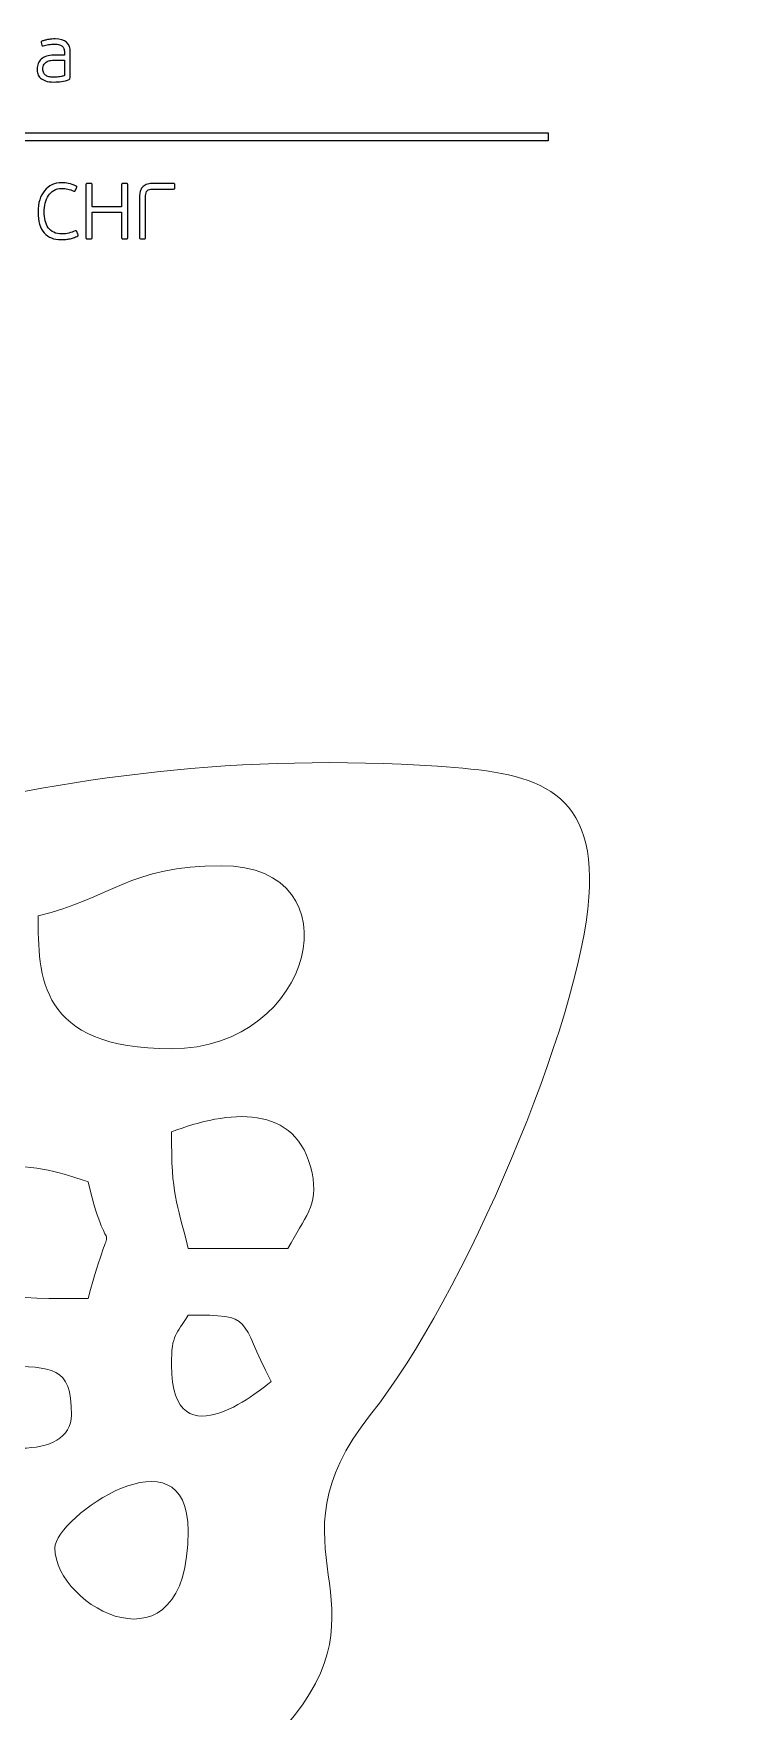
# Model space of a CAD drawing. Header units: centimetres. Extents: x -21.3 to 21.2, y -15.2 to 14.8.
# Drawn here: x 8.678 to 10.711, y -8.526 to -3.653 of the extents above; entities that cross this region are included whole.
import ezdxf

# ---------------------------------------------------------------- set-up
doc = ezdxf.new("R2010")
doc.units = ezdxf.units.CM
doc.header["$MEASUREMENT"] = 0
doc.layers.add('layer 1', color=7, linetype='Continuous')

msp = doc.modelspace()

# ---------------------------------------------------------------- linework, layer by layer
at = {"layer": 'layer 1', "color": 250, "lineweight": 9}
for points, knots in [([(14.7716, -8.06812), (14.83336, -8.10185), (14.85608, -8.17927), (14.82235, -8.24103), (14.82235, -8.24103), (14.80969, -8.2642), (14.79089, -8.28188), (14.76906, -8.29314), (14.76906, -8.29314), (14.78451, -8.32986), (14.80034, -8.37254), (14.81663, -8.4213), (14.81663, -8.4213), (14.8865, -8.63056), (15.03758, -8.85213), (15.16391, -9.03789), (15.16391, -9.03789), (15.29319, -9.22803), (15.51871, -9.10946), (15.64542, -9.22093), (15.64542, -9.22093), (15.68526, -9.22523), (15.79812, -9.23718), (15.64736, -9.06122), (15.64736, -9.06122), (14.58429, -7.82022), (14.99654, -5.11392), (16.07285, -3.90488), (16.07285, -3.90488), (16.23786, -3.71952), (16.1881, -3.84065), (16.38496, -3.65339), (16.38496, -3.65339), (17.22528, -4.11083), (17.65101, -4.78218), (17.82689, -5.66994), (17.82689, -5.66994), (17.89255, -6.0013), (17.94413, -5.87078), (18.18799, -6.16238), (18.18799, -6.16238), (18.45771, -6.48484), (18.86872, -7.60876), (18.42274, -8.20237), (18.42274, -8.20237), (18.88562, -8.14285), (19.57067, -7.54806), (20.6333, -8.49404), (20.6333, -8.49404), (21.19503, -8.99411), (21.01549, -11.22762), (18.33652, -10.73614), (18.33652, -10.73614), (18.33652, -10.73614), (17.76973, -10.62063), (17.76973, -10.62063), (17.76973, -10.62063), (18.05531, -10.87485), (18.38193, -10.97166), (18.31654, -11.19561), (18.31654, -11.19561), (18.14718, -11.34166), (17.88995, -11.22429), (17.65451, -11.04737), (17.65451, -11.04737), (17.62924, -11.31228), (17.65334, -11.18045), (17.86906, -11.45496), (17.86906, -11.45496), (19.6268, -13.69191), (17.43536, -15.17519), (16.44273, -14.29153), (16.44273, -14.29153), (15.68147, -13.61384), (15.87789, -13.58251), (15.65042, -12.70396), (15.65042, -12.70396), (15.40396, -13.15673), (14.95177, -13.26196), (14.52117, -13.35114), (14.52117, -13.35114), (14.29347, -13.39829), (14.15608, -13.43742), (13.91828, -13.41745), (13.91828, -13.41745), (13.2332, -13.35993), (13.58131, -13.11447), (12.98022, -13.33824), (12.98022, -13.33824), (12.41087, -13.5502), (11.24161, -13.36675), (10.81272, -12.98494), (10.81272, -12.98494), (10.25396, -12.48752), (12.23043, -10.3725), (13.53136, -9.97013), (13.53136, -9.97013), (13.53136, -9.97013), (15.16618, -9.84279), (15.16618, -9.84279), (15.16618, -9.84279), (15.1976, -9.84495), (15.32101, -9.84538), (15.20556, -9.7059), (15.20556, -9.7059), (15.12654, -9.61042), (15.13659, -9.5073), (15.01682, -9.46375), (15.01682, -9.46375), (14.73034, -9.34296), (14.34795, -9.41808), (14.11979, -9.4623), (14.11979, -9.4623), (14.11026, -9.46416), (14.10105, -9.46601), (14.09217, -9.46786), (14.09217, -9.46786), (14.09955, -9.4955), (14.09673, -9.52593), (14.08194, -9.55302), (14.08194, -9.55302), (14.05136, -9.609), (13.98119, -9.6296), (13.92521, -9.59902), (13.92521, -9.59902), (13.86922, -9.56844), (13.84863, -9.49827), (13.87921, -9.44229), (13.87921, -9.44229), (13.88871, -9.42489), (13.90202, -9.41092), (13.91756, -9.40083), (13.91756, -9.40083), (13.91756, -9.40083), (13.91816, -9.39743), (13.91816, -9.39743), (13.91816, -9.39743), (13.91816, -9.39743), (13.92755, -9.39503), (13.92755, -9.39503), (13.92755, -9.39503), (13.94387, -9.38662), (13.96204, -9.38217), (13.98048, -9.38213), (13.98048, -9.38213), (14.29734, -9.30824), (14.85221, -9.23494), (15.14414, -9.39385), (15.14414, -9.39385), (15.29672, -9.46346), (15.30007, -9.36719), (15.22201, -9.29785), (15.22201, -9.29785), (15.03008, -9.11917), (14.65484, -8.55089), (14.59835, -8.24041), (14.59835, -8.24041), (14.57863, -8.20374), (14.57724, -8.15815), (14.59869, -8.11887), (14.59869, -8.11887), (14.63243, -8.05711), (14.70984, -8.03439), (14.7716, -8.06812)], [0, 0, 0, 0, 0.0238095, 0.0238095, 0.0238095, 0.0238095, 0.047619, 0.047619, 0.047619, 0.047619, 0.0714286, 0.0714286, 0.0714286, 0.0714286, 0.0952381, 0.0952381, 0.0952381, 0.0952381, 0.1190476, 0.1190476, 0.1190476, 0.1190476, 0.1428571, 0.1428571, 0.1428571, 0.1428571, 0.1666667, 0.1666667, 0.1666667, 0.1666667, 0.1904762, 0.1904762, 0.1904762, 0.1904762, 0.2142857, 0.2142857, 0.2142857, 0.2142857, 0.2380952, 0.2380952, 0.2380952, 0.2380952, 0.2619048, 0.2619048, 0.2619048, 0.2619048, 0.2857143, 0.2857143, 0.2857143, 0.2857143, 0.3095238, 0.3095238, 0.3095238, 0.3095238, 0.3333333, 0.3333333, 0.3333333, 0.3333333, 0.3571429, 0.3571429, 0.3571429, 0.3571429, 0.3809524, 0.3809524, 0.3809524, 0.3809524, 0.4047619, 0.4047619, 0.4047619, 0.4047619, 0.4285714, 0.4285714, 0.4285714, 0.4285714, 0.452381, 0.452381, 0.452381, 0.452381, 0.4761905, 0.4761905, 0.4761905, 0.4761905, 0.5, 0.5, 0.5, 0.5, 0.5238095, 0.5238095, 0.5238095, 0.5238095, 0.547619, 0.547619, 0.547619, 0.547619, 0.5714286, 0.5714286, 0.5714286, 0.5714286, 0.5952381, 0.5952381, 0.5952381, 0.5952381, 0.6190476, 0.6190476, 0.6190476, 0.6190476, 0.6428571, 0.6428571, 0.6428571, 0.6428571, 0.6666667, 0.6666667, 0.6666667, 0.6666667, 0.6904762, 0.6904762, 0.6904762, 0.6904762, 0.7142857, 0.7142857, 0.7142857, 0.7142857, 0.7380952, 0.7380952, 0.7380952, 0.7380952, 0.7619048, 0.7619048, 0.7619048, 0.7619048, 0.7857143, 0.7857143, 0.7857143, 0.7857143, 0.8095238, 0.8095238, 0.8095238, 0.8095238, 0.8333333, 0.8333333, 0.8333333, 0.8333333, 0.8571429, 0.8571429, 0.8571429, 0.8571429, 0.8809524, 0.8809524, 0.8809524, 0.8809524, 0.9047619, 0.9047619, 0.9047619, 0.9047619, 0.9285714, 0.9285714, 0.9285714, 0.9285714, 0.952381, 0.952381, 0.952381, 0.952381, 1, 1, 1, 1]), ([(0.63714, -12.24014), (0.89373, -12.55237), (1.12226, -12.35387), (1.31994, -12.08356), (1.31994, -12.08356), (1.97328, -11.19011), (1.78252, -11.4084), (2.41692, -11.45246), (2.41692, -11.45246), (2.67675, -11.47051), (2.8798, -11.83368), (3.71525, -11.19313), (3.71525, -11.19313), (4.4718, -10.61307), (4.67782, -9.99546), (4.82542, -9.88733), (4.82542, -9.88733), (4.80386, -10.14635), (4.74781, -10.44632), (4.87374, -10.70876), (4.87374, -10.70876), (5.04761, -10.58136), (5.15464, -10.22998), (5.21197, -9.98396), (5.21197, -9.98396), (5.21197, -9.98396), (5.24061, -10.05196), (5.24061, -10.05196), (5.24061, -10.05196), (5.24402, -10.06187), (5.24969, -10.07638), (5.25321, -10.08768), (5.25321, -10.08768), (5.25321, -10.08768), (5.33928, -10.48482), (5.33928, -10.48482), (5.33928, -10.48482), (5.3813, -10.63948), (5.4312, -10.77298), (5.48736, -10.91657), (5.48736, -10.91657), (6.11813, -12.52956), (6.70316, -12.16958), (6.95114, -12.25214), (6.95114, -12.25214), (7.1769, -12.32731), (7.11134, -12.35163), (7.43467, -12.35163), (7.43467, -12.35163), (7.48645, -12.54551), (7.43305, -12.34918), (7.50692, -12.52098), (7.50692, -12.52098), (7.53743, -12.59197), (7.55715, -12.64427), (7.57454, -12.69495), (7.57454, -12.69495), (7.7514, -13.21046), (7.74769, -13.97098), (8.35275, -13.65625), (8.35275, -13.65625), (8.44118, -13.52418), (8.52657, -13.43973), (8.48288, -13.1933), (8.48288, -13.1933), (8.41003, -12.78221), (8.08028, -12.34656), (7.72458, -12.15835), (7.72458, -12.15835), (7.96919, -11.69607), (7.94742, -11.98915), (8.18912, -11.753), (8.18912, -11.753), (8.1992, -11.74313), (8.22588, -11.71266), (8.2342, -11.70093), (8.2342, -11.70093), (8.43872, -11.41301), (8.23086, -11.0758), (8.23435, -11.00056), (8.23435, -11.00056), (8.244, -10.79353), (8.45426, -10.87711), (8.2636, -10.26651), (8.2636, -10.26651), (8.1854, -10.01604), (8.08045, -9.84825), (7.91787, -9.69404), (7.91787, -9.69404), (8.57527, -9.69404), (8.31868, -9.58089), (8.4882, -9.39463), (8.4882, -9.39463), (8.62921, -9.23967), (8.8374, -9.38016), (8.98763, -9.0243), (8.98763, -9.0243), (9.09714, -8.76485), (8.9253, -8.88901), (9.13957, -8.74137), (9.13957, -8.74137), (9.26354, -8.65594), (9.28433, -8.71112), (9.40571, -8.57263), (9.40571, -8.57263), (9.72727, -8.20573), (9.33936, -8.0596), (9.65545, -7.66398), (9.65545, -7.66398), (9.92625, -7.32505), (10.26431, -6.52089), (10.28911, -6.16148), (10.28911, -6.16148), (10.31185, -5.83204), (10.1185, -5.79913), (9.84964, -5.78117), (9.84964, -5.78117), (8.72495, -5.70599), (7.74334, -6.04483), (7.10478, -6.46497), (7.10478, -6.46497), (6.91198, -6.59182), (6.79057, -6.71227), (6.62001, -6.84996), (6.62001, -6.84996), (6.24537, -7.15236), (6.10817, -7.33702), (5.83029, -7.75142), (5.83029, -7.75142), (5.73369, -7.89549), (5.60844, -8.16639), (5.50189, -8.24446), (5.50189, -8.24446), (5.50189, -8.00542), (5.54184, -8.03219), (5.57831, -7.982), (5.57831, -7.982), (5.89422, -7.54704), (5.48157, -7.70652), (5.73734, -7.27321), (5.73734, -7.27321), (6.03088, -6.77591), (6.36466, -6.64452), (6.275, -6.55327), (6.275, -6.55327), (6.21591, -6.44223), (6.12112, -6.57337), (5.98395, -6.74541), (5.98395, -6.74541), (5.75071, -7.03795), (5.639, -7.20022), (5.58373, -7.30299), (5.58373, -7.30299), (5.50875, -7.44237), (5.37197, -7.46521), (5.3475, -7.25243), (5.3475, -7.25243), (5.32041, -7.01697), (5.2035, -6.82114), (5.09204, -6.57656), (5.09204, -6.57656), (5.02003, -6.4185), (5.03317, -6.37148), (4.92207, -6.40831), (4.92207, -6.40831), (4.81662, -6.51463), (5.21112, -6.87179), (5.24267, -7.34503), (5.24267, -7.34503), (5.26318, -7.65254), (5.07741, -7.49997), (5.13063, -7.79335), (5.13063, -7.79335), (5.14698, -7.88357), (5.33081, -8.00286), (5.06701, -8.19613), (5.06701, -8.19613), (5.06701, -6.32241), (3.1497, -4.33057), (1.44305, -4.33057), (1.44305, -4.33057), (1.27129, -4.68854), (1.28276, -5.61341), (1.39301, -6.0236), (1.39301, -6.0236), (1.57748, -6.70996), (1.44835, -6.3389), (1.35645, -6.75912), (1.35645, -6.75912), (1.28471, -7.08717), (1.41097, -7.36285), (1.63633, -7.42303), (1.63633, -7.42303), (1.55748, -8.37038), (1.89578, -7.78353), (1.95983, -8.3483), (1.95983, -8.3483), (2.00114, -8.71255), (2.14641, -8.59142), (2.36112, -8.72766), (2.36112, -8.72766), (2.1397, -8.78677), (1.95478, -8.98905), (1.8211, -9.15403), (1.8211, -9.15403), (1.51305, -9.53414), (1.65106, -9.68772), (1.61533, -9.82309), (1.61533, -9.82309), (1.57807, -9.96423), (1.49775, -9.9465), (1.4177, -10.10695), (1.4177, -10.10695), (1.35287, -10.2369), (1.35919, -10.35702), (1.38851, -10.46945), (1.38851, -10.46945), (1.51324, -10.94783), (1.68465, -10.51657), (1.68465, -11.09532), (1.68465, -11.09532), (1.31043, -11.1825), (0.92485, -11.46577), (0.73702, -11.74224), (0.73702, -11.74224), (0.65375, -11.92929), (0.50293, -12.06819), (0.63714, -12.24014)], [0, 0, 0, 0, 0.0172414, 0.0172414, 0.0172414, 0.0172414, 0.0344828, 0.0344828, 0.0344828, 0.0344828, 0.0517241, 0.0517241, 0.0517241, 0.0517241, 0.0689655, 0.0689655, 0.0689655, 0.0689655, 0.0862069, 0.0862069, 0.0862069, 0.0862069, 0.1034483, 0.1034483, 0.1034483, 0.1034483, 0.1206897, 0.1206897, 0.1206897, 0.1206897, 0.137931, 0.137931, 0.137931, 0.137931, 0.1551724, 0.1551724, 0.1551724, 0.1551724, 0.1724138, 0.1724138, 0.1724138, 0.1724138, 0.1896552, 0.1896552, 0.1896552, 0.1896552, 0.2068966, 0.2068966, 0.2068966, 0.2068966, 0.2241379, 0.2241379, 0.2241379, 0.2241379, 0.2413793, 0.2413793, 0.2413793, 0.2413793, 0.2586207, 0.2586207, 0.2586207, 0.2586207, 0.2758621, 0.2758621, 0.2758621, 0.2758621, 0.2931034, 0.2931034, 0.2931034, 0.2931034, 0.3103448, 0.3103448, 0.3103448, 0.3103448, 0.3275862, 0.3275862, 0.3275862, 0.3275862, 0.3448276, 0.3448276, 0.3448276, 0.3448276, 0.362069, 0.362069, 0.362069, 0.362069, 0.3793103, 0.3793103, 0.3793103, 0.3793103, 0.3965517, 0.3965517, 0.3965517, 0.3965517, 0.4137931, 0.4137931, 0.4137931, 0.4137931, 0.4310345, 0.4310345, 0.4310345, 0.4310345, 0.4482759, 0.4482759, 0.4482759, 0.4482759, 0.4655172, 0.4655172, 0.4655172, 0.4655172, 0.4827586, 0.4827586, 0.4827586, 0.4827586, 0.5, 0.5, 0.5, 0.5, 0.5172414, 0.5172414, 0.5172414, 0.5172414, 0.5344828, 0.5344828, 0.5344828, 0.5344828, 0.5517241, 0.5517241, 0.5517241, 0.5517241, 0.5689655, 0.5689655, 0.5689655, 0.5689655, 0.5862069, 0.5862069, 0.5862069, 0.5862069, 0.6034483, 0.6034483, 0.6034483, 0.6034483, 0.6206897, 0.6206897, 0.6206897, 0.6206897, 0.637931, 0.637931, 0.637931, 0.637931, 0.6551724, 0.6551724, 0.6551724, 0.6551724, 0.6724138, 0.6724138, 0.6724138, 0.6724138, 0.6896552, 0.6896552, 0.6896552, 0.6896552, 0.7068966, 0.7068966, 0.7068966, 0.7068966, 0.7241379, 0.7241379, 0.7241379, 0.7241379, 0.7413793, 0.7413793, 0.7413793, 0.7413793, 0.7586207, 0.7586207, 0.7586207, 0.7586207, 0.7758621, 0.7758621, 0.7758621, 0.7758621, 0.7931034, 0.7931034, 0.7931034, 0.7931034, 0.8103448, 0.8103448, 0.8103448, 0.8103448, 0.8275862, 0.8275862, 0.8275862, 0.8275862, 0.8448276, 0.8448276, 0.8448276, 0.8448276, 0.862069, 0.862069, 0.862069, 0.862069, 0.8793103, 0.8793103, 0.8793103, 0.8793103, 0.8965517, 0.8965517, 0.8965517, 0.8965517, 0.9137931, 0.9137931, 0.9137931, 0.9137931, 0.9310345, 0.9310345, 0.9310345, 0.9310345, 0.9482759, 0.9482759, 0.9482759, 0.9482759, 0.9655172, 0.9655172, 0.9655172, 0.9655172, 1, 1, 1, 1]), ([(8.69098, -6.21504), (8.89933, -6.16649), (8.95567, -6.07007), (9.22249, -6.07007), (9.22249, -6.07007), (9.6192, -6.07007), (9.49372, -6.6016), (9.07754, -6.6016), (9.07754, -6.6016), (8.69134, -6.6016), (8.69098, -6.39065), (8.69098, -6.21504)], [0, 0, 0, 0, 0.25, 0.25, 0.25, 0.25, 0.5, 0.5, 0.5, 0.5, 1, 1, 1, 1]), ([(9.07754, -6.84319), (9.23978, -6.78021), (9.4426, -6.75667), (9.48562, -6.96219), (9.48562, -6.96219), (9.50542, -7.0568), (9.46334, -7.09153), (9.41578, -7.18142), (9.41578, -7.18142), (9.41578, -7.18142), (9.12586, -7.18142), (9.12586, -7.18142), (9.12586, -7.18142), (9.09274, -7.03927), (9.07754, -7.03395), (9.07754, -6.84319)], [0, 0, 0, 0, 0.2, 0.2, 0.2, 0.2, 0.4, 0.4, 0.4, 0.4, 0.6, 0.6, 0.6, 0.6, 1, 1, 1, 1]), ([(8.83594, -6.98815), (8.90005, -7.26338), (8.91386, -7.03259), (8.83594, -7.32639), (8.83594, -7.32639), (8.62539, -7.32639), (8.44939, -7.34084), (8.44939, -7.1331), (8.44939, -7.1331), (8.44939, -6.82681), (8.81293, -6.98264), (8.83594, -6.98815)], [0, 0, 0, 0, 0.25, 0.25, 0.25, 0.25, 0.5, 0.5, 0.5, 0.5, 1, 1, 1, 1]), ([(9.07754, -7.51967), (9.07754, -7.4264), (9.09274, -7.43365), (9.12586, -7.3747), (9.12586, -7.3747), (9.32208, -7.3747), (9.26968, -7.38319), (9.36746, -7.56797), (9.36746, -7.56797), (9.35475, -7.5765), (9.07754, -7.81783), (9.07754, -7.51967)], [0, 0, 0, 0, 0.25, 0.25, 0.25, 0.25, 0.5, 0.5, 0.5, 0.5, 1, 1, 1, 1]), ([(8.78762, -7.66462), (8.78762, -7.73233), (8.72174, -7.76126), (8.64266, -7.76126), (8.64266, -7.76126), (8.50254, -7.76126), (8.57492, -7.60308), (8.59433, -7.51967), (8.59433, -7.51967), (8.73076, -7.53101), (8.78762, -7.51853), (8.78762, -7.66462)], [0, 0, 0, 0, 0.25, 0.25, 0.25, 0.25, 0.5, 0.5, 0.5, 0.5, 1, 1, 1, 1]), ([(8.73931, -8.05118), (8.73931, -7.96193), (9.12586, -7.69414), (9.12586, -8.00285), (9.12586, -8.00285), (9.12586, -8.43462), (8.73931, -8.22354), (8.73931, -8.05118)], [0, 0, 0, 0, 0.3333333, 0.3333333, 0.3333333, 0.3333333, 1, 1, 1, 1])]:
    msp.add_open_spline(points, degree=3, knots=knots, dxfattribs=at)
at = {"layer": 'layer 1', "color": 29}
for points, knots in [([(8.78402, -3.78107), (8.78402, -3.78382), (8.78295, -3.78564), (8.78082, -3.78656), (8.78082, -3.78656), (8.77395, -3.78946), (8.76663, -3.79144), (8.75886, -3.79251), (8.75886, -3.79251), (8.75108, -3.79358), (8.74361, -3.79411), (8.73644, -3.79411), (8.73644, -3.79411), (8.72668, -3.79411), (8.71868, -3.79304), (8.71243, -3.7909), (8.71243, -3.7909), (8.70617, -3.78877), (8.70122, -3.78595), (8.69756, -3.78252), (8.69756, -3.78252), (8.6939, -3.77909), (8.69135, -3.77512), (8.6899, -3.77059), (8.6899, -3.77059), (8.68845, -3.76609), (8.68772, -3.76136), (8.68772, -3.75648), (8.68772, -3.75648), (8.68772, -3.75084), (8.68872, -3.74551), (8.6907, -3.74055), (8.6907, -3.74055), (8.69268, -3.73555), (8.69569, -3.73125), (8.69973, -3.72759), (8.69973, -3.72759), (8.70377, -3.72393), (8.70884, -3.72103), (8.71494, -3.71897), (8.71494, -3.71897), (8.72104, -3.71691), (8.72828, -3.71589), (8.73667, -3.71589), (8.73667, -3.71589), (8.73667, -3.71589), (8.76709, -3.71589), (8.76709, -3.71589), (8.76709, -3.71589), (8.76709, -3.71589), (8.76709, -3.70979), (8.76709, -3.70979), (8.76709, -3.70979), (8.76709, -3.70605), (8.76671, -3.70255), (8.76595, -3.6993), (8.76595, -3.6993), (8.76519, -3.69606), (8.76374, -3.69332), (8.7616, -3.69107), (8.7616, -3.69107), (8.75947, -3.68882), (8.75649, -3.68707), (8.75268, -3.68577), (8.75268, -3.68577), (8.74887, -3.68451), (8.74391, -3.68386), (8.73781, -3.68386), (8.73781, -3.68386), (8.73278, -3.68386), (8.72726, -3.68436), (8.72123, -3.68535), (8.72123, -3.68535), (8.71521, -3.68634), (8.71006, -3.68752), (8.70579, -3.6889), (8.70579, -3.6889), (8.70473, -3.6892), (8.70389, -3.68932), (8.70328, -3.68924), (8.70328, -3.68924), (8.70267, -3.68916), (8.70221, -3.68859), (8.7019, -3.68752), (8.7019, -3.68752), (8.7019, -3.68752), (8.69962, -3.67921), (8.69962, -3.67921), (8.69962, -3.67921), (8.69916, -3.6775), (8.69977, -3.67635), (8.70145, -3.67574), (8.70145, -3.67574), (8.70419, -3.67464), (8.70717, -3.67369), (8.71037, -3.67285), (8.71037, -3.67285), (8.71357, -3.67197), (8.71689, -3.67125), (8.72032, -3.67064), (8.72032, -3.67064), (8.72375, -3.66999), (8.72722, -3.66957), (8.73073, -3.66934), (8.73073, -3.66934), (8.73423, -3.66911), (8.73751, -3.669), (8.74056, -3.669), (8.74056, -3.669), (8.75535, -3.669), (8.76629, -3.67227), (8.77338, -3.67883), (8.77338, -3.67883), (8.78047, -3.68539), (8.78402, -3.695), (8.78402, -3.70765), (8.78402, -3.70765), (8.78402, -3.70765), (8.78402, -3.78107), (8.78402, -3.78107)], [0, 0, 0, 0, 0.0322581, 0.0322581, 0.0322581, 0.0322581, 0.0645161, 0.0645161, 0.0645161, 0.0645161, 0.0967742, 0.0967742, 0.0967742, 0.0967742, 0.1290323, 0.1290323, 0.1290323, 0.1290323, 0.1612903, 0.1612903, 0.1612903, 0.1612903, 0.1935484, 0.1935484, 0.1935484, 0.1935484, 0.2258065, 0.2258065, 0.2258065, 0.2258065, 0.2580645, 0.2580645, 0.2580645, 0.2580645, 0.2903226, 0.2903226, 0.2903226, 0.2903226, 0.3225806, 0.3225806, 0.3225806, 0.3225806, 0.3548387, 0.3548387, 0.3548387, 0.3548387, 0.3870968, 0.3870968, 0.3870968, 0.3870968, 0.4193548, 0.4193548, 0.4193548, 0.4193548, 0.4516129, 0.4516129, 0.4516129, 0.4516129, 0.483871, 0.483871, 0.483871, 0.483871, 0.516129, 0.516129, 0.516129, 0.516129, 0.5483871, 0.5483871, 0.5483871, 0.5483871, 0.5806452, 0.5806452, 0.5806452, 0.5806452, 0.6129032, 0.6129032, 0.6129032, 0.6129032, 0.6451613, 0.6451613, 0.6451613, 0.6451613, 0.6774194, 0.6774194, 0.6774194, 0.6774194, 0.7096774, 0.7096774, 0.7096774, 0.7096774, 0.7419355, 0.7419355, 0.7419355, 0.7419355, 0.7741935, 0.7741935, 0.7741935, 0.7741935, 0.8064516, 0.8064516, 0.8064516, 0.8064516, 0.8387097, 0.8387097, 0.8387097, 0.8387097, 0.8709677, 0.8709677, 0.8709677, 0.8709677, 0.9032258, 0.9032258, 0.9032258, 0.9032258, 0.9354839, 0.9354839, 0.9354839, 0.9354839, 1, 1, 1, 1]), ([(8.76686, -3.73075), (8.76686, -3.73075), (8.73736, -3.73075), (8.73736, -3.73075), (8.73736, -3.73075), (8.73461, -3.73075), (8.73133, -3.73098), (8.72752, -3.73144), (8.72752, -3.73144), (8.72371, -3.7319), (8.72009, -3.733), (8.71666, -3.73479), (8.71666, -3.73479), (8.71323, -3.73655), (8.71033, -3.73914), (8.70797, -3.74257), (8.70797, -3.74257), (8.7056, -3.74604), (8.70442, -3.75073), (8.70442, -3.75671), (8.70442, -3.75671), (8.70442, -3.76132), (8.7053, -3.76514), (8.70705, -3.76819), (8.70705, -3.76819), (8.7088, -3.77127), (8.71117, -3.77371), (8.71414, -3.77554), (8.71414, -3.77554), (8.71712, -3.77741), (8.72051, -3.77867), (8.72432, -3.77936), (8.72432, -3.77936), (8.72813, -3.78004), (8.7321, -3.78038), (8.73621, -3.78038), (8.73621, -3.78038), (8.73758, -3.78038), (8.73945, -3.78031), (8.74182, -3.78015), (8.74182, -3.78015), (8.74418, -3.78), (8.74681, -3.77977), (8.74971, -3.77947), (8.74971, -3.77947), (8.7526, -3.77916), (8.75554, -3.77867), (8.75852, -3.77798), (8.75852, -3.77798), (8.76149, -3.7773), (8.76427, -3.7765), (8.76686, -3.77554), (8.76686, -3.77554), (8.76686, -3.77554), (8.76686, -3.73075), (8.76686, -3.73075)], [0, 0, 0, 0, 0.0666667, 0.0666667, 0.0666667, 0.0666667, 0.1333333, 0.1333333, 0.1333333, 0.1333333, 0.2, 0.2, 0.2, 0.2, 0.2666667, 0.2666667, 0.2666667, 0.2666667, 0.3333333, 0.3333333, 0.3333333, 0.3333333, 0.4, 0.4, 0.4, 0.4, 0.4666667, 0.4666667, 0.4666667, 0.4666667, 0.5333333, 0.5333333, 0.5333333, 0.5333333, 0.6, 0.6, 0.6, 0.6, 0.6666667, 0.6666667, 0.6666667, 0.6666667, 0.7333333, 0.7333333, 0.7333333, 0.7333333, 0.8, 0.8, 0.8, 0.8, 0.8666667, 0.8666667, 0.8666667, 0.8666667, 1, 1, 1, 1]), ([(3.2485, -3.96525), (3.2485, -3.96525), (10.17123, -3.96525), (10.17123, -3.96525), (10.17123, -3.96525), (10.17123, -3.96525), (10.17123, -3.94149), (10.17123, -3.94149), (10.17123, -3.94149), (10.17123, -3.94149), (3.2485, -3.94149), (3.2485, -3.94149), (3.2485, -3.94149), (3.2485, -3.94149), (3.2485, -3.96525), (3.2485, -3.96525)], [0, 0, 0, 0, 0.2, 0.2, 0.2, 0.2, 0.4, 0.4, 0.4, 0.4, 0.6, 0.6, 0.6, 0.6, 1, 1, 1, 1]), ([(8.76043, -4.23528), (8.7673, -4.23528), (8.77385, -4.23447), (8.7801, -4.23287), (8.7801, -4.23287), (8.78635, -4.23127), (8.79238, -4.2291), (8.79817, -4.22635), (8.79817, -4.22635), (8.7997, -4.22575), (8.80076, -4.22567), (8.80137, -4.22612), (8.80137, -4.22612), (8.80198, -4.22658), (8.80244, -4.22719), (8.80275, -4.22795), (8.80275, -4.22795), (8.80275, -4.22795), (8.80641, -4.23596), (8.80641, -4.23596), (8.80641, -4.23596), (8.80717, -4.23748), (8.80744, -4.23855), (8.80721, -4.23916), (8.80721, -4.23916), (8.80698, -4.23977), (8.80641, -4.24038), (8.80549, -4.24099), (8.80549, -4.24099), (8.80168, -4.24328), (8.79767, -4.24511), (8.79348, -4.24648), (8.79348, -4.24648), (8.78929, -4.24785), (8.7851, -4.24896), (8.78091, -4.2498), (8.78091, -4.2498), (8.77671, -4.25064), (8.77259, -4.25117), (8.76855, -4.2514), (8.76855, -4.2514), (8.76451, -4.25163), (8.76081, -4.25174), (8.75746, -4.25174), (8.75746, -4.25174), (8.74694, -4.25174), (8.73756, -4.25014), (8.72933, -4.24694), (8.72933, -4.24694), (8.72109, -4.24374), (8.71408, -4.23886), (8.70828, -4.2323), (8.70828, -4.2323), (8.70249, -4.22575), (8.69807, -4.21743), (8.69502, -4.20737), (8.69502, -4.20737), (8.69197, -4.19731), (8.69044, -4.18533), (8.69044, -4.17146), (8.69044, -4.17146), (8.69044, -4.1585), (8.69208, -4.14679), (8.69536, -4.13635), (8.69536, -4.13635), (8.69864, -4.1259), (8.70329, -4.11702), (8.70931, -4.1097), (8.70931, -4.1097), (8.71533, -4.10238), (8.72254, -4.09674), (8.73093, -4.09278), (8.73093, -4.09278), (8.73931, -4.08881), (8.74861, -4.08683), (8.75883, -4.08683), (8.75883, -4.08683), (8.76539, -4.08683), (8.77217, -4.08744), (8.77919, -4.08866), (8.77919, -4.08866), (8.7862, -4.08988), (8.7936, -4.09247), (8.80137, -4.09644), (8.80137, -4.09644), (8.80214, -4.09674), (8.80267, -4.09724), (8.80298, -4.09793), (8.80298, -4.09793), (8.80328, -4.09861), (8.80305, -4.09964), (8.80229, -4.10101), (8.80229, -4.10101), (8.80229, -4.10101), (8.79794, -4.1097), (8.79794, -4.1097), (8.79794, -4.1097), (8.79749, -4.11047), (8.79703, -4.111), (8.79657, -4.11131), (8.79657, -4.11131), (8.79611, -4.11161), (8.79535, -4.11153), (8.79429, -4.11108), (8.79429, -4.11108), (8.78849, -4.10833), (8.7827, -4.10635), (8.7769, -4.10513), (8.7769, -4.10513), (8.77111, -4.10391), (8.76531, -4.1033), (8.75952, -4.1033), (8.75952, -4.1033), (8.75052, -4.1033), (8.74282, -4.10521), (8.73642, -4.10902), (8.73642, -4.10902), (8.73001, -4.11283), (8.72475, -4.11786), (8.72064, -4.12411), (8.72064, -4.12411), (8.71652, -4.13037), (8.71347, -4.13761), (8.71149, -4.14584), (8.71149, -4.14584), (8.7095, -4.15408), (8.70851, -4.16262), (8.70851, -4.17146), (8.70851, -4.17146), (8.70851, -4.18061), (8.70939, -4.18907), (8.71114, -4.19685), (8.71114, -4.19685), (8.7129, -4.20463), (8.71583, -4.21137), (8.71995, -4.21709), (8.71995, -4.21709), (8.72406, -4.22281), (8.72944, -4.22727), (8.73607, -4.23047), (8.73607, -4.23047), (8.74271, -4.23367), (8.75083, -4.23528), (8.76043, -4.23528)], [0, 0, 0, 0, 0.027027, 0.027027, 0.027027, 0.027027, 0.0540541, 0.0540541, 0.0540541, 0.0540541, 0.0810811, 0.0810811, 0.0810811, 0.0810811, 0.1081081, 0.1081081, 0.1081081, 0.1081081, 0.1351351, 0.1351351, 0.1351351, 0.1351351, 0.1621622, 0.1621622, 0.1621622, 0.1621622, 0.1891892, 0.1891892, 0.1891892, 0.1891892, 0.2162162, 0.2162162, 0.2162162, 0.2162162, 0.2432432, 0.2432432, 0.2432432, 0.2432432, 0.2702703, 0.2702703, 0.2702703, 0.2702703, 0.2972973, 0.2972973, 0.2972973, 0.2972973, 0.3243243, 0.3243243, 0.3243243, 0.3243243, 0.3513514, 0.3513514, 0.3513514, 0.3513514, 0.3783784, 0.3783784, 0.3783784, 0.3783784, 0.4054054, 0.4054054, 0.4054054, 0.4054054, 0.4324324, 0.4324324, 0.4324324, 0.4324324, 0.4594595, 0.4594595, 0.4594595, 0.4594595, 0.4864865, 0.4864865, 0.4864865, 0.4864865, 0.5135135, 0.5135135, 0.5135135, 0.5135135, 0.5405405, 0.5405405, 0.5405405, 0.5405405, 0.5675676, 0.5675676, 0.5675676, 0.5675676, 0.5945946, 0.5945946, 0.5945946, 0.5945946, 0.6216216, 0.6216216, 0.6216216, 0.6216216, 0.6486486, 0.6486486, 0.6486486, 0.6486486, 0.6756757, 0.6756757, 0.6756757, 0.6756757, 0.7027027, 0.7027027, 0.7027027, 0.7027027, 0.7297297, 0.7297297, 0.7297297, 0.7297297, 0.7567568, 0.7567568, 0.7567568, 0.7567568, 0.7837838, 0.7837838, 0.7837838, 0.7837838, 0.8108108, 0.8108108, 0.8108108, 0.8108108, 0.8378378, 0.8378378, 0.8378378, 0.8378378, 0.8648649, 0.8648649, 0.8648649, 0.8648649, 0.8918919, 0.8918919, 0.8918919, 0.8918919, 0.9189189, 0.9189189, 0.9189189, 0.9189189, 0.9459459, 0.9459459, 0.9459459, 0.9459459, 1, 1, 1, 1]), ([(8.84758, -4.24625), (8.84758, -4.24747), (8.84735, -4.24827), (8.84689, -4.24866), (8.84689, -4.24866), (8.84643, -4.24904), (8.8456, -4.24923), (8.84438, -4.24923), (8.84438, -4.24923), (8.84438, -4.24923), (8.83271, -4.24923), (8.83271, -4.24923), (8.83271, -4.24923), (8.83164, -4.24923), (8.83084, -4.24904), (8.83031, -4.24866), (8.83031, -4.24866), (8.82977, -4.24827), (8.82951, -4.24747), (8.82951, -4.24625), (8.82951, -4.24625), (8.82951, -4.24625), (8.82951, -4.09209), (8.82951, -4.09209), (8.82951, -4.09209), (8.82951, -4.09087), (8.82977, -4.09007), (8.83031, -4.08969), (8.83031, -4.08969), (8.83084, -4.08931), (8.83164, -4.08912), (8.83271, -4.08912), (8.83271, -4.08912), (8.83271, -4.08912), (8.84438, -4.08912), (8.84438, -4.08912), (8.84438, -4.08912), (8.8456, -4.08912), (8.84643, -4.08931), (8.84689, -4.08969), (8.84689, -4.08969), (8.84735, -4.09007), (8.84758, -4.09087), (8.84758, -4.09209), (8.84758, -4.09209), (8.84758, -4.09209), (8.84758, -4.15682), (8.84758, -4.15682), (8.84758, -4.15682), (8.84758, -4.15682), (8.93312, -4.15682), (8.93312, -4.15682), (8.93312, -4.15682), (8.93312, -4.15682), (8.93312, -4.09209), (8.93312, -4.09209), (8.93312, -4.09209), (8.93312, -4.09087), (8.93335, -4.09007), (8.93381, -4.08969), (8.93381, -4.08969), (8.93427, -4.08931), (8.9351, -4.08912), (8.93632, -4.08912), (8.93632, -4.08912), (8.93632, -4.08912), (8.94753, -4.08912), (8.94753, -4.08912), (8.94753, -4.08912), (8.94875, -4.08912), (8.94959, -4.08931), (8.95005, -4.08969), (8.95005, -4.08969), (8.9505, -4.09007), (8.95073, -4.09087), (8.95073, -4.09209), (8.95073, -4.09209), (8.95073, -4.09209), (8.95073, -4.24625), (8.95073, -4.24625), (8.95073, -4.24625), (8.95073, -4.24747), (8.9505, -4.24827), (8.95005, -4.24866), (8.95005, -4.24866), (8.94959, -4.24904), (8.94875, -4.24923), (8.94753, -4.24923), (8.94753, -4.24923), (8.94753, -4.24923), (8.93632, -4.24923), (8.93632, -4.24923), (8.93632, -4.24923), (8.9351, -4.24923), (8.93427, -4.24904), (8.93381, -4.24866), (8.93381, -4.24866), (8.93335, -4.24827), (8.93312, -4.24747), (8.93312, -4.24625), (8.93312, -4.24625), (8.93312, -4.24625), (8.93312, -4.17238), (8.93312, -4.17238), (8.93312, -4.17238), (8.93312, -4.17238), (8.84758, -4.17238), (8.84758, -4.17238), (8.84758, -4.17238), (8.84758, -4.17238), (8.84758, -4.24625), (8.84758, -4.24625)], [0, 0, 0, 0, 0.0344828, 0.0344828, 0.0344828, 0.0344828, 0.0689655, 0.0689655, 0.0689655, 0.0689655, 0.1034483, 0.1034483, 0.1034483, 0.1034483, 0.137931, 0.137931, 0.137931, 0.137931, 0.1724138, 0.1724138, 0.1724138, 0.1724138, 0.2068966, 0.2068966, 0.2068966, 0.2068966, 0.2413793, 0.2413793, 0.2413793, 0.2413793, 0.2758621, 0.2758621, 0.2758621, 0.2758621, 0.3103448, 0.3103448, 0.3103448, 0.3103448, 0.3448276, 0.3448276, 0.3448276, 0.3448276, 0.3793103, 0.3793103, 0.3793103, 0.3793103, 0.4137931, 0.4137931, 0.4137931, 0.4137931, 0.4482759, 0.4482759, 0.4482759, 0.4482759, 0.4827586, 0.4827586, 0.4827586, 0.4827586, 0.5172414, 0.5172414, 0.5172414, 0.5172414, 0.5517241, 0.5517241, 0.5517241, 0.5517241, 0.5862069, 0.5862069, 0.5862069, 0.5862069, 0.6206897, 0.6206897, 0.6206897, 0.6206897, 0.6551724, 0.6551724, 0.6551724, 0.6551724, 0.6896552, 0.6896552, 0.6896552, 0.6896552, 0.7241379, 0.7241379, 0.7241379, 0.7241379, 0.7586207, 0.7586207, 0.7586207, 0.7586207, 0.7931034, 0.7931034, 0.7931034, 0.7931034, 0.8275862, 0.8275862, 0.8275862, 0.8275862, 0.862069, 0.862069, 0.862069, 0.862069, 0.8965517, 0.8965517, 0.8965517, 0.8965517, 0.9310345, 0.9310345, 0.9310345, 0.9310345, 1, 1, 1, 1]), ([(9.00265, -4.24557), (9.00265, -4.24709), (9.00239, -4.24808), (9.00185, -4.24854), (9.00185, -4.24854), (9.00132, -4.249), (9.00029, -4.24923), (8.99876, -4.24923), (8.99876, -4.24923), (8.99876, -4.24923), (8.98916, -4.24923), (8.98916, -4.24923), (8.98916, -4.24923), (8.98778, -4.24923), (8.98676, -4.249), (8.98607, -4.24854), (8.98607, -4.24854), (8.98538, -4.24808), (8.98504, -4.24709), (8.98504, -4.24557), (8.98504, -4.24557), (8.98504, -4.24557), (8.98504, -4.12686), (8.98504, -4.12686), (8.98504, -4.12686), (8.98504, -4.12168), (8.98565, -4.11676), (8.98687, -4.11211), (8.98687, -4.11211), (8.98809, -4.10746), (8.99015, -4.10342), (8.99304, -4.09998), (8.99304, -4.09998), (8.99594, -4.09655), (8.99976, -4.09385), (9.00448, -4.09186), (9.00448, -4.09186), (9.00921, -4.08988), (9.01516, -4.08889), (9.02232, -4.08889), (9.02232, -4.08889), (9.02232, -4.08889), (9.08385, -4.08889), (9.08385, -4.08889), (9.08385, -4.08889), (9.08553, -4.08889), (9.08656, -4.08923), (9.08694, -4.08992), (9.08694, -4.08992), (9.08732, -4.09061), (9.08751, -4.09163), (9.08751, -4.09301), (9.08751, -4.09301), (9.08751, -4.09301), (9.08751, -4.10101), (9.08751, -4.10101), (9.08751, -4.10101), (9.08751, -4.10254), (9.08732, -4.10357), (9.08694, -4.1041), (9.08694, -4.1041), (9.08656, -4.10463), (9.08553, -4.1049), (9.08385, -4.1049), (9.08385, -4.1049), (9.08385, -4.1049), (9.02255, -4.1049), (9.02255, -4.1049), (9.02255, -4.1049), (9.01554, -4.1049), (9.01047, -4.1065), (9.00734, -4.1097), (9.00734, -4.1097), (9.00422, -4.11291), (9.00265, -4.11778), (9.00265, -4.12434), (9.00265, -4.12434), (9.00265, -4.12434), (9.00265, -4.24557), (9.00265, -4.24557)], [0, 0, 0, 0, 0.047619, 0.047619, 0.047619, 0.047619, 0.0952381, 0.0952381, 0.0952381, 0.0952381, 0.1428571, 0.1428571, 0.1428571, 0.1428571, 0.1904762, 0.1904762, 0.1904762, 0.1904762, 0.2380952, 0.2380952, 0.2380952, 0.2380952, 0.2857143, 0.2857143, 0.2857143, 0.2857143, 0.3333333, 0.3333333, 0.3333333, 0.3333333, 0.3809524, 0.3809524, 0.3809524, 0.3809524, 0.4285714, 0.4285714, 0.4285714, 0.4285714, 0.4761905, 0.4761905, 0.4761905, 0.4761905, 0.5238095, 0.5238095, 0.5238095, 0.5238095, 0.5714286, 0.5714286, 0.5714286, 0.5714286, 0.6190476, 0.6190476, 0.6190476, 0.6190476, 0.6666667, 0.6666667, 0.6666667, 0.6666667, 0.7142857, 0.7142857, 0.7142857, 0.7142857, 0.7619048, 0.7619048, 0.7619048, 0.7619048, 0.8095238, 0.8095238, 0.8095238, 0.8095238, 0.8571429, 0.8571429, 0.8571429, 0.8571429, 0.9047619, 0.9047619, 0.9047619, 0.9047619, 1, 1, 1, 1])]:
    msp.add_open_spline(points, degree=3, knots=knots, dxfattribs=at)

doc.saveas('drawing.dxf')
